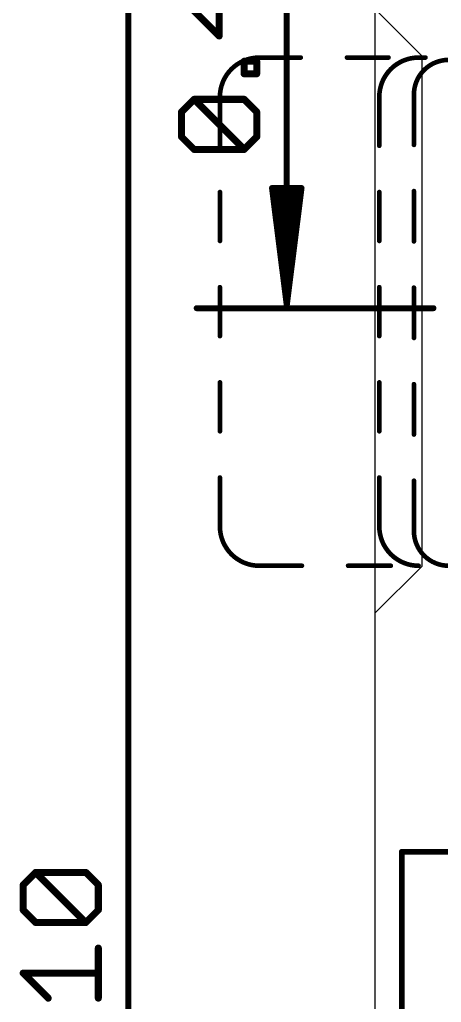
# Model space of a CAD drawing. Extents: x -7.7 to 68.6, y -5.3 to 60.5.
# Drawn here: x -7.69 to 1.44, y 26.63 to 47.9 of the extents above; entities that cross this region are included whole.
import ezdxf

# ---------------------------------------------------------------- set-up
doc = ezdxf.new("R2010")
doc.units = 0
for name, color, linetype in [('20', 4, 'CONTINUOUS'), ('21', 40, 'CONTINUOUS'), ('47', 253, 'CONTINUOUS'), ('51', 253, 'CONTINUOUS')]:
    doc.layers.add(name, color=color, linetype=linetype)

msp = doc.modelspace()

# ---------------------------------------------------------------- linework, layer by layer
at = {"layer": '20'}
for p, q in [((0, 48.133), (1.016, 47.117)), ((1.016, 47.117), (1.016, 36.068)), ((1.016, 36.068), (0, 35.052)), ((0, 35.052), (0, 0))]:
    msp.add_line(p, q, dxfattribs=at)
at = {"layer": '21', "const_width": 0.127}
for points in [[(0.587, 15.159), (0.587, 29.889)], [(0.587, 29.889), (21.887, 29.889)]]:
    msp.add_lwpolyline(points, dxfattribs=at)
at = {"layer": '21', "const_width": 0.0635}
for points in [[(0.587, 29.9208, 1), (0.587, 29.8573)], [(0.6188, 29.889, 1), (0.5553, 29.889)]]:
    msp.add_lwpolyline(points, format="xyb", dxfattribs=at)
at = {"layer": '47'}
for points, const_width in [([(-5.334, 0.065), (-5.334, 53.275)], 0.13), ([(-1.905, 53.275), (-1.905, 41.721)], 0.13), ([(-3.3692, 47.5485), (-3.3692, 48.6332)], 0.1524), ([(-4.1827, 48.362), (-3.3692, 47.5485)], 0.1524), ([(-2.8269, 46.73), (-2.8269, 47.0011)], 0.1524), ([(-2.8269, 47.0011), (-2.5557, 47.0011)], 0.1524), ([(-2.5557, 47.0011), (-2.5557, 46.73)], 0.1524), ([(-2.5557, 46.73), (-2.8269, 46.73)], 0.1524), ([(-4.1827, 45.9063), (-3.9115, 46.1775)], 0.1524), ([(-3.9115, 46.1775), (-2.8269, 46.1775)], 0.1524), ([(-2.8269, 45.0928), (-3.9115, 46.1775)], 0.1524), ([(-2.8269, 46.1775), (-2.5557, 45.9063)], 0.1524), ([(-4.1827, 45.364), (-4.1827, 45.9063)], 0.1524), ([(-2.5557, 45.9063), (-2.5557, 45.364)], 0.1524), ([(-3.9115, 45.0928), (-4.1827, 45.364)], 0.1524), ([(-2.5557, 45.364), (-2.8269, 45.0928)], 0.1524), ([(-2.8269, 45.0928), (-3.9115, 45.0928)], 0.1524), ([(-1.905, 41.721), (-2.2242, 44.256)], 0.13), ([(-2.2242, 44.256), (-1.5858, 44.256)], 0.13), ([(-1.905, 41.721), (-2.165, 44.256)], 0.13), ([(-1.905, 41.721), (-2.035, 44.256)], 0.13), ([(-1.5858, 44.256), (-1.905, 41.721)], 0.13), ([(-1.775, 44.256), (-1.905, 41.721)], 0.13), ([(-1.645, 44.256), (-1.905, 41.721)], 0.13), ([(1.27, 41.656), (-3.855, 41.656)], 0.13), ([(-7.6117, 29.1712), (-7.3405, 29.4424)], 0.1524), ([(-7.3405, 29.4424), (-6.2559, 29.4424)], 0.1524), ([(-6.2559, 28.3577), (-7.3405, 29.4424)], 0.1524), ([(-6.2559, 29.4424), (-5.9847, 29.1712)], 0.1524), ([(-7.6117, 28.6289), (-7.6117, 29.1712)], 0.1524), ([(-5.9847, 29.1712), (-5.9847, 28.6289)], 0.1524), ([(-7.3405, 28.3577), (-7.6117, 28.6289)], 0.1524), ([(-5.9847, 28.6289), (-6.2559, 28.3577)], 0.1524), ([(-6.2559, 28.3577), (-7.3405, 28.3577)], 0.1524), ([(-5.9847, 26.7205), (-5.9847, 27.8052)], 0.1524), ([(-7.0694, 26.7205), (-7.6117, 27.2629)], 0.1524), ([(-7.6117, 27.2629), (-5.9847, 27.2629)], 0.1524)]:
    msp.add_lwpolyline(points, dxfattribs=dict(at, const_width=const_width))
for points, const_width in [([(-3.4073, 47.5485, 1), (-3.3311, 47.5485)], 0.0762), ([(-3.3961, 47.5216, 1), (-3.3423, 47.5755)], 0.0762), ([(-2.7888, 47.0011, 1), (-2.865, 47.0011)], 0.0762), ([(-2.8269, 47.0392, 1), (-2.8269, 46.963)], 0.0762), ([(-2.5176, 47.0011, 1), (-2.5938, 47.0011)], 0.0762), ([(-2.5557, 46.963, 1), (-2.5557, 47.0392)], 0.0762), ([(-2.8269, 46.7681, 1), (-2.8269, 46.6919)], 0.0762), ([(-2.5557, 46.6919, 1), (-2.5557, 46.7681)], 0.0762), ([(-2.865, 46.73, 1), (-2.7888, 46.73)], 0.0762), ([(-2.5938, 46.73, 1), (-2.5176, 46.73)], 0.0762), ([(-3.8846, 46.2044, 1), (-3.9385, 46.1505)], 0.0762), ([(-3.9115, 46.2156, 1), (-3.9115, 46.1394)], 0.0762), ([(-3.8846, 46.1505, 1), (-3.9385, 46.2044)], 0.0762), ([(-2.7999, 46.2044, 1), (-2.8538, 46.1505)], 0.0762), ([(-2.8269, 46.1394, 1), (-2.8269, 46.2156)], 0.0762), ([(-4.1446, 45.9063, 1), (-4.2208, 45.9063)], 0.0762), ([(-4.2096, 45.9332, 1), (-4.1557, 45.8794)], 0.0762), ([(-2.5176, 45.9063, 1), (-2.5938, 45.9063)], 0.0762), ([(-2.5826, 45.8794, 1), (-2.5288, 45.9332)], 0.0762), ([(-4.1557, 45.3909, 1), (-4.2096, 45.337)], 0.0762), ([(-4.2208, 45.364, 1), (-4.1446, 45.364)], 0.0762), ([(-2.5938, 45.364, 1), (-2.5176, 45.364)], 0.0762), ([(-2.5288, 45.337, 1), (-2.5826, 45.3909)], 0.0762), ([(-3.9115, 45.1309, 1), (-3.9115, 45.0547)], 0.0762), ([(-3.9385, 45.0659, 1), (-3.8846, 45.1198)], 0.0762), ([(-2.8538, 45.1198, 1), (-2.7999, 45.0659)], 0.0762), ([(-2.8538, 45.0659, 1), (-2.7999, 45.1198)], 0.0762), ([(-2.8269, 45.0547, 1), (-2.8269, 45.1309)], 0.0762), ([(-2.192, 44.2601, 1), (-2.2565, 44.2519)], 0.065), ([(-2.2242, 44.2885, 1), (-2.2242, 44.2235)], 0.065), ([(-2.1327, 44.2593, 1), (-2.1973, 44.2527)], 0.065), ([(-2.0025, 44.2577, 1), (-2.0675, 44.2543)], 0.065), ([(-1.7425, 44.2543, 1), (-1.8075, 44.2577)], 0.065), ([(-1.6127, 44.2527, 1), (-1.6773, 44.2593)], 0.065), ([(-1.5535, 44.2519, 1), (-1.618, 44.2601)], 0.065), ([(-1.5858, 44.2235, 1), (-1.5858, 44.2885)], 0.065), ([(-3.855, 41.6885, 1), (-3.855, 41.6235)], 0.065), ([(-1.9372, 41.7251, 1), (-1.8728, 41.7169)], 0.065), ([(-1.9373, 41.7243, 1), (-1.8727, 41.7177)], 0.065), ([(-1.9375, 41.7193, 1), (-1.8725, 41.7227)], 0.065), ([(-1.9375, 41.7227, 1), (-1.8725, 41.7193)], 0.065), ([(-1.9375, 41.721, 1), (-1.8725, 41.721)], 0.065), ([(-1.9373, 41.7177, 1), (-1.8727, 41.7243)], 0.065), ([(-1.9372, 41.7169, 1), (-1.8728, 41.7251)], 0.065), ([(1.27, 41.6235, 1), (1.27, 41.6885)], 0.065), ([(-7.3136, 29.4693, 1), (-7.3675, 29.4154)], 0.0762), ([(-7.3405, 29.4805, 1), (-7.3405, 29.4043)], 0.0762), ([(-7.3136, 29.4154, 1), (-7.3675, 29.4693)], 0.0762), ([(-6.2289, 29.4693, 1), (-6.2828, 29.4154)], 0.0762), ([(-6.2559, 29.4043, 1), (-6.2559, 29.4805)], 0.0762), ([(-7.5736, 29.1712, 1), (-7.6498, 29.1712)], 0.0762), ([(-7.6386, 29.1981, 1), (-7.5847, 29.1443)], 0.0762), ([(-5.9466, 29.1712, 1), (-6.0228, 29.1712)], 0.0762), ([(-6.0116, 29.1443, 1), (-5.9578, 29.1981)], 0.0762), ([(-7.5847, 28.6558, 1), (-7.6386, 28.6019)], 0.0762), ([(-7.6498, 28.6289, 1), (-7.5736, 28.6289)], 0.0762), ([(-6.0228, 28.6289, 1), (-5.9466, 28.6289)], 0.0762), ([(-5.9578, 28.6019, 1), (-6.0116, 28.6558)], 0.0762), ([(-7.3405, 28.3958, 1), (-7.3405, 28.3196)], 0.0762), ([(-7.3675, 28.3308, 1), (-7.3136, 28.3846)], 0.0762), ([(-6.2828, 28.3846, 1), (-6.2289, 28.3308)], 0.0762), ([(-6.2828, 28.3308, 1), (-6.2289, 28.3846)], 0.0762), ([(-6.2559, 28.3196, 1), (-6.2559, 28.3958)], 0.0762), ([(-5.9466, 27.8052, 1), (-6.0228, 27.8052)], 0.0762), ([(-7.5847, 27.2898, 1), (-7.6386, 27.2359)], 0.0762), ([(-7.6117, 27.301, 1), (-7.6117, 27.2248)], 0.0762), ([(-5.9847, 27.2248, 1), (-5.9847, 27.301)], 0.0762), ([(-7.0963, 26.6936, 1), (-7.0424, 26.7475)], 0.0762), ([(-6.0228, 26.7205, 1), (-5.9466, 26.7205)], 0.0762)]:
    msp.add_lwpolyline(points, format="xyb", dxfattribs=dict(at, const_width=const_width))
at = {"layer": '51'}
msp.add_line((0, 53.34), (0, 0), dxfattribs=at)
for points, const_width in [([(-2.502, 47.081, 0.4142), (-3.352, 46.231)], 0.1), ([(-2.502, 47.106, 1), (-2.502, 47.056)], 0.05), ([(-2.502, 47.056, 1), (-2.502, 47.106)], 0.05), ([(-1.602, 47.056, 1), (-1.602, 47.106)], 0.05), ([(-0.602, 47.106, 1), (-0.602, 47.056)], 0.05), ([(0.948, 47.081, 0.4142), (0.098, 46.231)], 0.1), ([(0.298, 47.056, 1), (0.298, 47.106)], 0.05), ([(1.598, 47.031, 0.4142), (0.848, 46.281)], 0.1), ([(0.948, 47.106, 1), (0.948, 47.056)], 0.05), ([(0.948, 47.056, 1), (0.948, 47.106)], 0.05), ([(1.098, 47.056, 1), (1.098, 47.106)], 0.05), ([(-3.327, 46.231, 1), (-3.377, 46.231)], 0.05), ([(-3.377, 46.231, 1), (-3.327, 46.231)], 0.05), ([(0.123, 46.231, 1), (0.073, 46.231)], 0.05), ([(0.073, 46.231, 1), (0.123, 46.231)], 0.05), ([(0.873, 46.281, 1), (0.823, 46.281)], 0.05), ([(0.823, 46.281, 1), (0.873, 46.281)], 0.05), ([(-3.377, 45.171, 1), (-3.327, 45.171)], 0.05), ([(0.073, 45.171, 1), (0.123, 45.171)], 0.05), ([(0.823, 45.191, 1), (0.873, 45.191)], 0.05), ([(-3.327, 44.171, 1), (-3.377, 44.171)], 0.05), ([(0.123, 44.171, 1), (0.073, 44.171)], 0.05), ([(0.873, 44.191, 1), (0.823, 44.191)], 0.05), ([(-3.377, 43.111, 1), (-3.327, 43.111)], 0.05), ([(0.073, 43.111, 1), (0.123, 43.111)], 0.05), ([(0.823, 43.101, 1), (0.873, 43.101)], 0.05), ([(-3.327, 42.111, 1), (-3.377, 42.111)], 0.05), ([(0.123, 42.111, 1), (0.073, 42.111)], 0.05), ([(0.873, 42.101, 1), (0.823, 42.101)], 0.05), ([(-3.377, 41.051, 1), (-3.327, 41.051)], 0.05), ([(0.073, 41.051, 1), (0.123, 41.051)], 0.05), ([(0.823, 41.011, 1), (0.873, 41.011)], 0.05), ([(-3.327, 40.051, 1), (-3.377, 40.051)], 0.05), ([(0.123, 40.051, 1), (0.073, 40.051)], 0.05), ([(0.873, 40.011, 1), (0.823, 40.011)], 0.05), ([(-3.377, 38.991, 1), (-3.327, 38.991)], 0.05), ([(0.073, 38.991, 1), (0.123, 38.991)], 0.05), ([(0.823, 38.921, 1), (0.873, 38.921)], 0.05), ([(-3.327, 37.991, 1), (-3.377, 37.991)], 0.05), ([(0.123, 37.991, 1), (0.073, 37.991)], 0.05), ([(0.873, 37.921, 1), (0.823, 37.921)], 0.05), ([(-3.352, 36.931, 0.4142), (-2.502, 36.081)], 0.1), ([(-3.327, 36.931, 1), (-3.377, 36.931)], 0.05), ([(-3.377, 36.931, 1), (-3.327, 36.931)], 0.05), ([(0.098, 36.931, 0.4142), (0.948, 36.081)], 0.1), ([(0.123, 36.931, 1), (0.073, 36.931)], 0.05), ([(0.073, 36.931, 1), (0.123, 36.931)], 0.05), ([(0.848, 36.831, 0.4142), (1.598, 36.081)], 0.1), ([(0.873, 36.831, 1), (0.823, 36.831)], 0.05), ([(0.823, 36.831, 1), (0.873, 36.831)], 0.05), ([(-2.502, 36.106, 1), (-2.502, 36.056)], 0.05), ([(-2.502, 36.056, 1), (-2.502, 36.106)], 0.05), ([(-1.577, 36.056, 1), (-1.577, 36.106)], 0.05), ([(-0.577, 36.106, 1), (-0.577, 36.056)], 0.05), ([(0.348, 36.056, 1), (0.348, 36.106)], 0.05), ([(0.948, 36.056, 1), (0.948, 36.106)], 0.05)]:
    msp.add_lwpolyline(points, format="xyb", dxfattribs=dict(at, const_width=const_width))
at = {"layer": '51', "const_width": 0.1}
for points in [[(-1.602, 47.081), (-2.502, 47.081)], [(0.298, 47.081), (-0.602, 47.081)], [(1.098, 47.081), (0.948, 47.081)], [(-3.352, 46.231), (-3.352, 45.171)], [(0.098, 46.231), (0.098, 45.171)], [(0.848, 46.281), (0.848, 45.191)], [(-3.352, 44.171), (-3.352, 43.111)], [(0.098, 44.171), (0.098, 43.111)], [(0.848, 44.191), (0.848, 43.101)], [(-3.352, 42.111), (-3.352, 41.051)], [(0.098, 42.111), (0.098, 41.051)], [(0.848, 42.101), (0.848, 41.011)], [(-3.352, 40.051), (-3.352, 38.991)], [(0.098, 40.051), (0.098, 38.991)], [(0.848, 40.011), (0.848, 38.921)], [(-3.352, 37.991), (-3.352, 36.931)], [(0.098, 37.991), (0.098, 36.931)], [(0.848, 37.921), (0.848, 36.831)], [(-2.502, 36.081), (-1.577, 36.081)], [(-0.577, 36.081), (0.348, 36.081)]]:
    msp.add_lwpolyline(points, dxfattribs=at)

doc.saveas('drawing.dxf')
